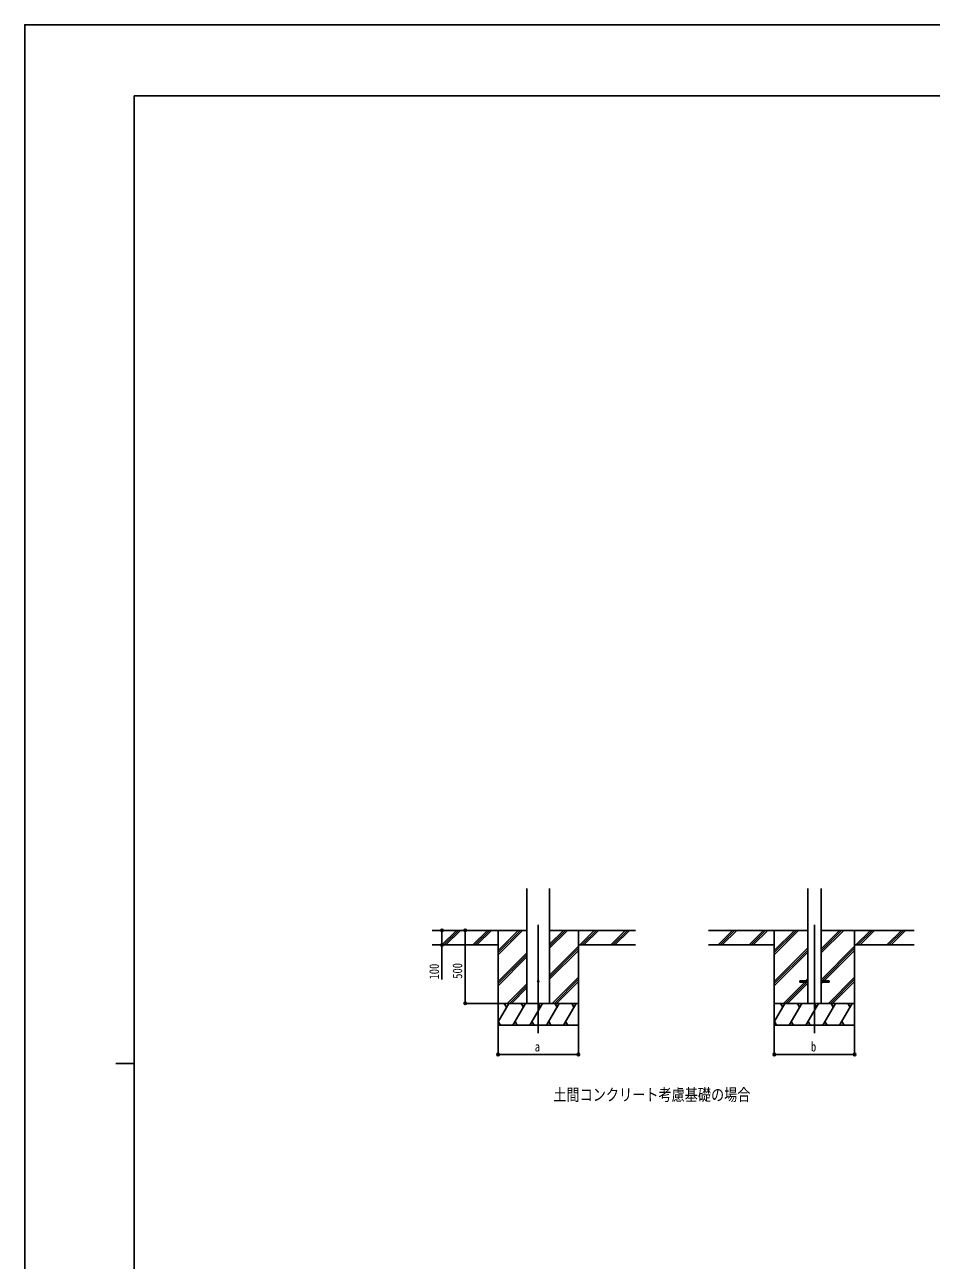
# Model space of a CAD drawing. Units: millimetres, scale not verified. Extents: x -10512 to 10512, y -7425 to 7425.
# Drawn here: x -10512 to -4304, y -1035 to 7425 of the extents above; entities that cross this region are included whole.
import ezdxf
from ezdxf.enums import TextEntityAlignment as Align

# ---------------------------------------------------------------- set-up
doc = ezdxf.new("R2010")
doc.units = ezdxf.units.MM
doc.header["$LTSCALE"] = 30
for name, color, linetype in [('0-2_USER1', 3, 'Continuous'), ('0-3_YKK_12', 2, 'Continuous'), ('0-4_YKK_13', 4, 'Continuous'), ('0-5_YKK_A1', 4, 'Continuous'), ('0-6_YKK_D', 6, 'Continuous'), ('0-7_YKK_ZWAK', 7, 'Continuous')]:
    doc.layers.add(name, color=color, linetype=linetype)
doc.styles.add('ＭＳ ゴシック', font='')
doc.styles.get('ＭＳ ゴシック').set_extended_font_data('MS Gothic')

msp = doc.modelspace()

# ---------------------------------------------------------------- linework, layer by layer
at = {"layer": '0-3_YKK_12'}
for p, q in [((-6995.48, 1262.47), (-6995.48, 519.15)), ((-5103.91, 1262.47), (-5103.91, 519.15))]:
    msp.add_line(p, q, dxfattribs=at)
at = {"layer": '0-4_YKK_13'}
for p, q in [((-5203.91, 878.74), (-5203.91, 869.74)), ((-5203.91, 878.74), (-5149.11, 878.74)), ((-5203.91, 869.74), (-5149.11, 869.74)), ((-5058.71, 878.74), (-5003.91, 878.74)), ((-5058.71, 869.74), (-5003.91, 869.74)), ((-5003.91, 878.74), (-5003.91, 869.74))]:
    msp.add_line(p, q, dxfattribs=at)
msp.add_circle((-6995.48, 874.24), 5, dxfattribs=at)
at = {"layer": '0-5_YKK_A1'}
for p, q in [((-7073.23, 724.24), (-7073.23, 1509.59)), ((-6917.73, 724.24), (-6917.73, 1509.59)), ((-5149.11, 1509.59), (-5149.11, 724.24)), ((-5058.71, 1509.59), (-5058.71, 724.24)), ((-7073.23, 1224.24), (-7721.43, 1224.24)), ((-7654.74, 1125.64), (-7556.15, 1224.24)), ((-7642.01, 1124.24), (-7542, 1224.24)), ((-7627.86, 1124.24), (-7527.86, 1224.24)), ((-7442.61, 1125.64), (-7344.01, 1224.24)), ((-7429.87, 1124.24), (-7329.87, 1224.24)), ((-7415.73, 1124.24), (-7315.73, 1224.24)), ((-7270.48, 1224.24), (-7270.48, 574.24)), ((-7270.48, 1057.36), (-7103.6, 1224.24)), ((-7270.48, 1071.5), (-7117.74, 1224.24)), ((-7270.48, 1085.64), (-7131.88, 1224.24)), ((-6917.73, 1101.74), (-6795.23, 1224.24)), ((-6917.73, 1115.88), (-6809.37, 1224.24)), ((-6917.73, 1130.02), (-6823.51, 1224.24)), ((-6917.73, 1224.24), (-6329.86, 1224.24)), ((-6720.48, 1224.24), (-6720.48, 574.24)), ((-6711.38, 1124.24), (-6611.38, 1224.24)), ((-6697.24, 1124.24), (-6597.24, 1224.24)), ((-6683.1, 1124.24), (-6583.1, 1224.24)), ((-6499.25, 1124.24), (-6399.25, 1224.24)), ((-6485.11, 1124.24), (-6385.11, 1224.24)), ((-6470.97, 1124.24), (-6370.97, 1224.24)), ((-5149.11, 1224.24), (-5829.86, 1224.24)), ((-5763.17, 1125.64), (-5664.58, 1224.24)), ((-5750.44, 1124.24), (-5650.43, 1224.24)), ((-5736.29, 1124.24), (-5636.29, 1224.24)), ((-5551.04, 1125.64), (-5452.44, 1224.24)), ((-5538.3, 1124.24), (-5438.3, 1224.24)), ((-5524.16, 1124.24), (-5424.16, 1224.24)), ((-5378.91, 1224.24), (-5378.91, 574.24)), ((-5378.91, 1057.36), (-5212.03, 1224.24)), ((-5378.91, 1071.5), (-5226.17, 1224.24)), ((-5378.91, 1085.64), (-5240.31, 1224.24)), ((-5058.71, 1069.19), (-4903.66, 1224.24)), ((-5058.71, 1083.33), (-4917.8, 1224.24)), ((-5058.71, 1097.47), (-4931.94, 1224.24)), ((-5058.71, 1224.24), (-4420.7, 1224.24)), ((-4828.91, 1224.24), (-4828.91, 574.24)), ((-4819.81, 1124.24), (-4719.81, 1224.24)), ((-4805.67, 1124.24), (-4705.67, 1224.24)), ((-4791.53, 1124.24), (-4691.53, 1224.24)), ((-4607.68, 1124.24), (-4507.68, 1224.24)), ((-4593.54, 1124.24), (-4493.54, 1224.24)), ((-4579.4, 1124.24), (-4479.4, 1224.24)), ((-7270.48, 1124.24), (-7721.43, 1124.24)), ((-6917.73, 917.89), (-6720.48, 1115.14)), ((-6917.73, 903.75), (-6720.48, 1101)), ((-6720.48, 1124.24), (-6329.86, 1124.24)), ((-5378.91, 1124.24), (-5829.86, 1124.24)), ((-5378.91, 873.51), (-5149.11, 1103.31)), ((-5058.71, 885.34), (-4828.91, 1115.14)), ((-5051.17, 878.74), (-4828.91, 1101)), ((-4828.91, 1124.24), (-4420.7, 1124.24)), ((-7270.48, 873.51), (-7073.23, 1070.76)), ((-7270.48, 859.37), (-7073.23, 1056.62)), ((-7270.48, 845.23), (-7073.23, 1042.47)), ((-6917.73, 889.61), (-6720.48, 1086.86)), ((-5378.91, 859.37), (-5149.11, 1089.17)), ((-5378.91, 845.23), (-5149.11, 1075.02)), ((-5037.03, 878.74), (-4828.91, 1086.86)), ((-7207.62, 724.24), (-7073.23, 858.63)), ((-6899.26, 724.24), (-6720.48, 903.01)), ((-6885.11, 724.24), (-6720.48, 888.87)), ((-6870.97, 724.24), (-6720.48, 874.73)), ((-5316.05, 724.24), (-5170.55, 869.74)), ((-5301.91, 724.24), (-5156.41, 869.74)), ((-5287.77, 724.24), (-5149.11, 862.89)), ((-5161.55, 878.74), (-5149.11, 891.18)), ((-5058.71, 857.06), (-5046.03, 869.74)), ((-5007.68, 724.24), (-4828.91, 903.01)), ((-4993.54, 724.24), (-4828.91, 888.87)), ((-4979.4, 724.24), (-4828.91, 874.73)), ((-7193.48, 724.24), (-7073.23, 844.48)), ((-7179.34, 724.24), (-7073.23, 830.34)), ((-6720.48, 724.24), (-7270.48, 724.24)), ((-7270.48, 598.79), (-7198.05, 724.24)), ((-7213.05, 698.25), (-7228.05, 724.24)), ((-7169.18, 574.24), (-7082.58, 724.24)), ((-7097.58, 698.26), (-7112.58, 724.24)), ((-7053.71, 574.24), (-6967.11, 724.24)), ((-6982.11, 698.25), (-6997.11, 724.24)), ((-6938.24, 574.24), (-6851.64, 724.24)), ((-6866.64, 698.25), (-6881.64, 724.24)), ((-6822.77, 574.24), (-6736.17, 724.24)), ((-6751.17, 698.26), (-6766.17, 724.24)), ((-4828.91, 724.24), (-5378.91, 724.24)), ((-5378.91, 598.79), (-5306.48, 724.24)), ((-5321.48, 698.25), (-5336.48, 724.24)), ((-5277.61, 574.24), (-5191.01, 724.24)), ((-5206.01, 698.26), (-5221.01, 724.24)), ((-5162.14, 574.24), (-5075.54, 724.24)), ((-5090.54, 698.25), (-5105.54, 724.24)), ((-5046.67, 574.24), (-4960.07, 724.24)), ((-4975.07, 698.25), (-4990.07, 724.24)), ((-4931.2, 574.24), (-4844.6, 724.24)), ((-4859.6, 698.26), (-4874.6, 724.24)), ((-7269.65, 600.22), (-7254.66, 574.24)), ((-7154.18, 600.22), (-7139.19, 574.24)), ((-7038.71, 600.22), (-7023.72, 574.24)), ((-6923.24, 600.22), (-6908.24, 574.24)), ((-6807.77, 600.22), (-6792.78, 574.24)), ((-5378.08, 600.22), (-5363.08, 574.24)), ((-5262.61, 600.22), (-5247.62, 574.24)), ((-5147.14, 600.22), (-5132.15, 574.24)), ((-5031.67, 600.22), (-5016.67, 574.24)), ((-4916.2, 600.22), (-4901.2, 574.24)), ((-7270.48, 574.24), (-6720.48, 574.24)), ((-5378.91, 574.24), (-4828.91, 574.24))]:
    msp.add_line(p, q, dxfattribs=at)
at = {"layer": '0-6_YKK_D'}
for p, q in [((-7495.54, 1224.24), (-7495.54, 724.24)), ((-7271.48, 724.24), (-7496.54, 724.24)), ((-7270.48, 574.24), (-7270.48, 373.24)), ((-6720.48, 574.24), (-6720.48, 373.24)), ((-5378.91, 574.24), (-5378.91, 373.24)), ((-4828.91, 574.24), (-4828.91, 373.24)), ((-7270.48, 374.24), (-6720.48, 374.24)), ((-5378.91, 374.24), (-4828.91, 374.24))]:
    msp.add_line(p, q, dxfattribs=at)
msp.add_lwpolyline([(-7654.82, 1224.24), (-7654.82, 1124.24), (-7654.82, 887.04)], dxfattribs=at)
for centre in [(-7654.82, 1224.24), (-7495.54, 1224.24), (-7654.82, 1124.24), (-7495.54, 724.24), (-7270.48, 374.24), (-6720.48, 374.24), (-5378.91, 374.24), (-4828.91, 374.24)]:
    msp.add_circle(centre, 8.5, dxfattribs=at)
at = {"layer": '0-7_YKK_ZWAK'}
for p, q in [((9737.55, 6937.5), (-9762.45, 6937.5)), ((-9762.45, -6312.5), (-9762.45, 6937.5)), ((-9887.45, 312.5), (-9762.45, 312.5))]:
    msp.add_line(p, q, dxfattribs=at)
msp.add_lwpolyline([(-10512.5, -7425), (10512.5, -7425), (10512.5, 7425), (-10512.5, 7425)], close=True, dxfattribs=at)

# ---------------------------------------------------------------- texts
at = {"layer": '0-2_USER1', "style": 'ＭＳ ゴシック', "width": 0.8}
msp.add_text('土間コンクリート考慮基礎の場合', height=82.48, dxfattribs=at).set_placement((-6892.32, 32.88), align=Align.BOTTOM_LEFT)
at = {"layer": '0-6_YKK_D', "style": 'ＭＳ ゴシック', "width": 0.8}
for s, p in [('100', (-7655.62, 887.84)), ('500', (-7496.34, 892.64))]:
    msp.add_text(s, height=65.98, rotation=90, dxfattribs=at).set_placement(p, align=Align.BOTTOM_LEFT)
for s, p in [('a', (-7019.48, 375.04)), ('b', (-5127.91, 375.04))]:
    msp.add_text(s, height=65.98, dxfattribs=at).set_placement(p, align=Align.BOTTOM_LEFT)

doc.saveas('drawing.dxf')
